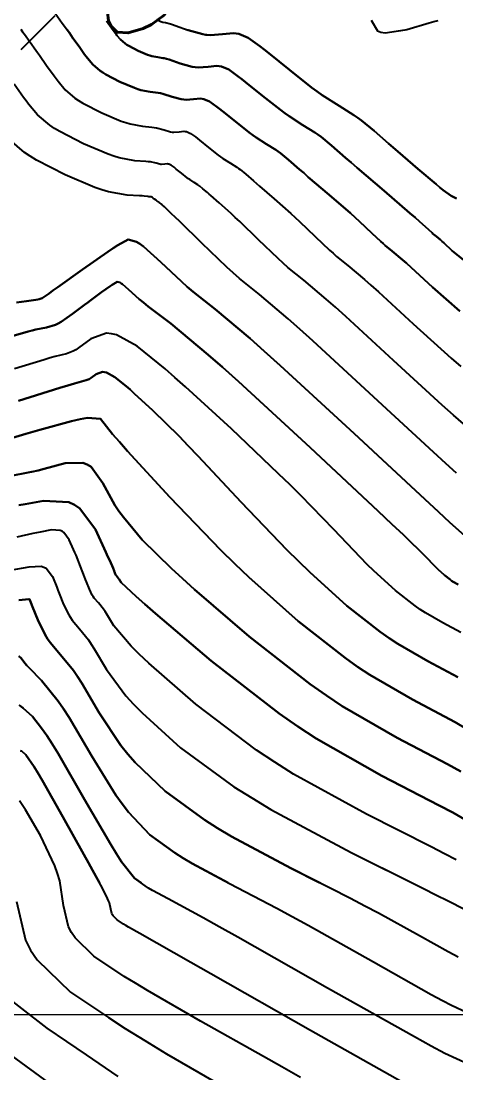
# Model space of a CAD drawing. Header units: metres. Extents: x 837117 to 838477, y 1189012 to 1191015.
# Drawn here: x 837894 to 837919.5, y 1189210.5 to 1189272.1 of the extents above; entities that cross this region are included whole.
import ezdxf

# ---------------------------------------------------------------- set-up
doc = ezdxf.new("R2010")
doc.units = ezdxf.units.M
doc.header["$LTSCALE"] = 0.3
doc.layers.add('COORD', color=7, linetype='Continuous', lineweight=20)
doc.layers.add('DRENAJE', color=5, linetype='Continuous', lineweight=25)
doc.layers.add('COTAS 10', color=1, linetype='Continuous')
doc.layers.add('COTAS INT', color=252, linetype='Continuous')
doc.styles.get("Standard").update_dxf_attribs({"font": 'simplex.shx'})

msp = doc.modelspace()

# ---------------------------------------------------------------- linework, layer by layer
at = {"layer": 'COORD'}
msp.add_line((837476.514, 1189213.872), (838476.514, 1189213.872), dxfattribs=at)
at = {"layer": 'COTAS 10'}
for points, elevation in [([(837899.009, 1189272.105), (837899.295, 1189271.699), (837899.507, 1189271.403), (837899.564, 1189271.328), (837899.621, 1189271.254), (837899.82, 1189271.013), (837900.098, 1189270.776), (837900.204, 1189270.706), (837900.323, 1189270.634), (837900.86, 1189270.358), (837901.414, 1189270.124), (837901.544, 1189270.079), (837901.665, 1189270.041), (837902.016, 1189269.976), (837902.305, 1189269.929), (837902.391, 1189269.914), (837902.526, 1189269.878), (837902.675, 1189269.834), (837903.325, 1189269.61), (837904.026, 1189269.413), (837904.206, 1189269.386), (837904.381, 1189269.372), (837904.962, 1189269.42), (837905.48, 1189269.472), (837905.614, 1189269.459), (837905.744, 1189269.434), (837906.181, 1189269.247), (837906.733, 1189268.853), (837906.936, 1189268.697), (837907.16, 1189268.521), (837908.15, 1189267.718), (837909.201, 1189266.886), (837909.464, 1189266.692), (837909.715, 1189266.514), (837910.519, 1189266.001), (837911.217, 1189265.568), (837911.401, 1189265.44), (837911.58, 1189265.309), (837912.193, 1189264.807), (837913.023, 1189264.079), (837913.338, 1189263.806), (837913.691, 1189263.501), (837915.278, 1189262.141), (837916.791, 1189260.842), (837917.099, 1189260.575), (837917.357, 1189260.35), (837917.889, 1189259.873), (837918.09, 1189259.681), (837918.142, 1189259.635), (837918.191, 1189259.591), (837918.352, 1189259.461), (837918.583, 1189259.267), (837918.676, 1189259.184), (837918.782, 1189259.089), (837919.271, 1189258.638), (837920.237, 1189257.845)], 1790), ([(837920.237, 1189257.845), (837919.271, 1189258.638), (837918.782, 1189259.089), (837918.676, 1189259.184), (837918.583, 1189259.267), (837918.352, 1189259.461), (837918.191, 1189259.591), (837918.142, 1189259.635), (837918.09, 1189259.681), (837917.889, 1189259.873), (837917.357, 1189260.35), (837917.099, 1189260.575), (837916.791, 1189260.842), (837915.278, 1189262.141), (837913.691, 1189263.501), (837913.338, 1189263.806), (837913.023, 1189264.079), (837912.193, 1189264.807), (837911.58, 1189265.309), (837911.401, 1189265.44), (837911.217, 1189265.568), (837910.519, 1189266.001), (837909.715, 1189266.514), (837909.464, 1189266.692), (837909.201, 1189266.886), (837908.15, 1189267.718), (837907.16, 1189268.521), (837906.936, 1189268.697), (837906.733, 1189268.853), (837906.181, 1189269.247), (837905.744, 1189269.434), (837905.614, 1189269.459), (837905.48, 1189269.472), (837904.962, 1189269.42), (837904.381, 1189269.372), (837904.206, 1189269.386), (837904.026, 1189269.413), (837903.325, 1189269.61), (837902.675, 1189269.834), (837902.526, 1189269.878), (837902.391, 1189269.914), (837902.305, 1189269.929), (837902.016, 1189269.976), (837901.665, 1189270.041), (837901.544, 1189270.079), (837901.414, 1189270.124), (837900.86, 1189270.358), (837900.323, 1189270.634), (837900.204, 1189270.706), (837900.098, 1189270.776), (837899.82, 1189271.013), (837899.621, 1189271.254), (837899.564, 1189271.328), (837899.507, 1189271.403), (837899.374, 1189271.589)], 1790), ([(837920.346, 1189241.632), (837919.136, 1189242.714), (837918.468, 1189243.328), (837917.657, 1189244.077), (837913.527, 1189247.917), (837909.192, 1189251.912), (837908.252, 1189252.759), (837907.425, 1189253.494), (837905.375, 1189255.213), (837904.087, 1189256.234), (837903.74, 1189256.529), (837903.396, 1189256.83), (837902.189, 1189257.961), (837901.176, 1189258.876), (837900.956, 1189259.04), (837900.761, 1189259.166), (837900.274, 1189259.301), (837899.669, 1189258.958), (837899.4, 1189258.783), (837899.087, 1189258.574), (837897.592, 1189257.529), (837896.147, 1189256.499), (837895.866, 1189256.298), (837895.637, 1189256.134), (837895.24, 1189255.848), (837895.062, 1189255.794), (837894.971, 1189255.776), (837894.862, 1189255.758), (837894.316, 1189255.681), (837893.735, 1189255.599)], 1780), ([(837893.735, 1189255.599), (837894.316, 1189255.681), (837894.862, 1189255.758), (837894.971, 1189255.776), (837895.062, 1189255.794), (837895.24, 1189255.848), (837895.637, 1189256.134), (837895.866, 1189256.298), (837896.147, 1189256.499), (837897.592, 1189257.529), (837899.087, 1189258.574), (837899.4, 1189258.783), (837899.669, 1189258.958), (837900.274, 1189259.301), (837900.761, 1189259.166), (837900.956, 1189259.04), (837901.176, 1189258.876), (837902.189, 1189257.961), (837903.396, 1189256.83), (837903.74, 1189256.529), (837904.087, 1189256.234), (837905.375, 1189255.213), (837907.425, 1189253.494), (837908.252, 1189252.759), (837909.192, 1189251.912), (837913.527, 1189247.917), (837917.657, 1189244.077), (837918.468, 1189243.328), (837919.136, 1189242.714), (837920.346, 1189241.632)], 1780), ([(837919.774, 1189228.123), (837919.003, 1189228.552), (837916.039, 1189230.1), (837912.822, 1189231.953), (837911.892, 1189232.573), (837910.943, 1189233.24), (837907.373, 1189236.039), (837904.17, 1189238.794), (837903.453, 1189239.434), (837902.809, 1189240.021), (837901.099, 1189241.697), (837899.998, 1189243.015), (837899.738, 1189243.375), (837899.499, 1189243.734), (837898.797, 1189245.014), (837898.108, 1189245.964), (837897.876, 1189246.115), (837897.626, 1189246.217), (837896.575, 1189246.18), (837895.351, 1189245.846), (837894.993, 1189245.76), (837894.626, 1189245.678), (837894.608, 1189245.675), (837893.23, 1189245.403)], 1770), ([(837893.23, 1189245.403), (837894.608, 1189245.675), (837894.626, 1189245.678), (837894.993, 1189245.76), (837895.351, 1189245.846), (837896.575, 1189246.18), (837897.626, 1189246.217), (837897.876, 1189246.115), (837898.108, 1189245.964), (837898.797, 1189245.014), (837899.499, 1189243.734), (837899.738, 1189243.375), (837899.998, 1189243.015), (837901.099, 1189241.697), (837902.809, 1189240.021), (837903.453, 1189239.434), (837904.17, 1189238.794), (837907.373, 1189236.039), (837910.943, 1189233.24), (837911.892, 1189232.573), (837912.822, 1189231.953), (837916.039, 1189230.1), (837919.003, 1189228.552), (837919.774, 1189228.123)], 1770), ([(837906.147, 1189221.589), (837904.018, 1189222.73), (837903.494, 1189223.043), (837903.007, 1189223.35), (837901.552, 1189224.412), (837900.291, 1189225.742), (837899.926, 1189226.219), (837899.554, 1189226.743), (837898.152, 1189229.027), (837896.818, 1189231.281), (837896.488, 1189231.786), (837896.176, 1189232.239), (837895.195, 1189233.445), (837895.172, 1189233.47), (837894.485, 1189234.175), (837894.344, 1189234.328), (837894.227, 1189234.459), (837894.007, 1189234.755), (837893.858, 1189234.869)], 1760), ([(837893.858, 1189234.869), (837894.007, 1189234.755), (837894.227, 1189234.459), (837894.344, 1189234.328), (837894.485, 1189234.175), (837895.172, 1189233.47), (837895.195, 1189233.445), (837896.176, 1189232.239), (837896.488, 1189231.786), (837896.818, 1189231.281), (837898.152, 1189229.027), (837899.554, 1189226.743), (837899.926, 1189226.219), (837900.291, 1189225.742), (837901.552, 1189224.412), (837903.007, 1189223.35), (837903.494, 1189223.043), (837904.018, 1189222.73), (837906.215, 1189221.552), (837908.993, 1189220.109), (837909.883, 1189219.629), (837910.825, 1189219.114), (837914.663, 1189216.963), (837918.046, 1189215.062), (837918.7, 1189214.704), (837919.233, 1189214.42), (837920.138, 1189214.002)], 1760), ([(837899.685, 1189210.253), (837897.824, 1189211.517), (837895.536, 1189213.071), (837892.722, 1189215.247)], 1750)]:
    msp.add_lwpolyline(points, dxfattribs=dict(at, elevation=elevation))
at = {"layer": 'COTAS INT'}
for points, elevation in [([(837895.989, 1189272.558), (837896.408, 1189271.979), (837896.828, 1189271.4), (837896.936, 1189271.248), (837897.041, 1189271.1), (837897.394, 1189270.595), (837897.719, 1189270.141), (837897.807, 1189270.025), (837897.894, 1189269.913), (837898.198, 1189269.542), (837898.625, 1189269.18), (837898.788, 1189269.072), (837898.97, 1189268.962), (837899.793, 1189268.539), (837900.643, 1189268.18), (837900.843, 1189268.11), (837901.027, 1189268.053), (837901.566, 1189267.953), (837902.03, 1189267.898), (837902.167, 1189267.87), (837902.309, 1189267.835), (837902.853, 1189267.661), (837903.392, 1189267.509), (837903.531, 1189267.488), (837903.666, 1189267.477), (837904.114, 1189267.515), (837904.512, 1189267.554), (837904.615, 1189267.544), (837904.715, 1189267.525), (837905.052, 1189267.381), (837905.477, 1189267.077), (837905.633, 1189266.957), (837905.806, 1189266.822), (837906.568, 1189266.203), (837907.378, 1189265.563), (837907.58, 1189265.413), (837907.773, 1189265.276), (837908.393, 1189264.881), (837908.931, 1189264.548), (837909.072, 1189264.449), (837909.21, 1189264.348), (837909.682, 1189263.962), (837910.321, 1189263.401), (837910.564, 1189263.191), (837910.836, 1189262.956), (837912.057, 1189261.909), (837913.299, 1189260.833), (837913.584, 1189260.581), (837913.842, 1189260.348), (837914.563, 1189259.673), (837915.083, 1189259.178), (837915.215, 1189259.059), (837915.342, 1189258.948), (837915.757, 1189258.611), (837916.351, 1189258.112), (837916.591, 1189257.899), (837916.864, 1189257.653), (837918.122, 1189256.494), (837919.721, 1189255.092)], 1788), ([(837901.927, 1189272.178), (837902.185, 1189272.069), (837902.246, 1189272.047), (837902.302, 1189272.03), (837902.466, 1189272), (837902.751, 1189271.929), (837902.884, 1189271.886), (837903.04, 1189271.834), (837903.797, 1189271.559), (837904.659, 1189271.317), (837904.811, 1189271.295), (837904.881, 1189271.284), (837905.096, 1189271.266), (837905.811, 1189271.326), (837906.447, 1189271.389), (837906.612, 1189271.373), (837906.772, 1189271.343), (837907.31, 1189271.113), (837907.989, 1189270.628), (837908.239, 1189270.436), (837908.514, 1189270.22), (837909.731, 1189269.232), (837911.024, 1189268.209), (837911.348, 1189267.971), (837911.656, 1189267.751), (837912.646, 1189267.12), (837913.504, 1189266.588), (837913.73, 1189266.431), (837913.951, 1189266.27), (837914.704, 1189265.652), (837915.533, 1189264.921), (837915.801, 1189264.688), (837916.085, 1189264.441), (837917.251, 1189263.439), (837918.326, 1189262.534), (837918.553, 1189262.348), (837918.749, 1189262.19), (837919.205, 1189261.854), (837919.524, 1189261.697)], 1792), ([(837914.525, 1189272.149), (837914.891, 1189271.521), (837915.095, 1189271.442), (837915.343, 1189271.403), (837916.613, 1189271.603), (837917.926, 1189271.986), (837918.202, 1189272.062), (837918.441, 1189272.126)], 1794), ([(837893.984, 1189271.625), (837894.09, 1189271.472), (837894.193, 1189271.326), (837894.528, 1189270.858), (837894.864, 1189270.391), (837894.967, 1189270.247), (837895.074, 1189270.095), (837895.493, 1189269.491), (837895.931, 1189268.879), (837896.049, 1189268.722), (837896.166, 1189268.571), (837896.577, 1189268.072), (837897.151, 1189267.583), (837897.371, 1189267.438), (837897.617, 1189267.29), (837898.726, 1189266.719), (837899.872, 1189266.236), (837900.141, 1189266.141), (837900.39, 1189266.064), (837901.116, 1189265.93), (837901.669, 1189265.883), (837901.809, 1189265.861), (837901.943, 1189265.835), (837902.38, 1189265.711), (837902.759, 1189265.605), (837902.856, 1189265.59), (837902.951, 1189265.582), (837903.265, 1189265.609), (837903.544, 1189265.636), (837903.617, 1189265.629), (837903.687, 1189265.616), (837903.923, 1189265.515), (837904.221, 1189265.302), (837904.331, 1189265.218), (837904.452, 1189265.123), (837904.987, 1189264.689), (837905.555, 1189264.24), (837905.697, 1189264.135), (837905.832, 1189264.038), (837906.267, 1189263.761), (837906.644, 1189263.527), (837906.743, 1189263.458), (837906.84, 1189263.388), (837907.171, 1189263.116), (837907.619, 1189262.723), (837907.79, 1189262.576), (837907.98, 1189262.411), (837908.837, 1189261.676), (837909.807, 1189260.824), (837910.069, 1189260.586), (837910.328, 1189260.347), (837911.238, 1189259.474), (837912.076, 1189258.676), (837912.288, 1189258.484), (837912.493, 1189258.304), (837913.161, 1189257.761), (837914.12, 1189256.958), (837914.507, 1189256.614), (837914.946, 1189256.218), (837916.973, 1189254.35), (837919.205, 1189252.338), (837919.774, 1189251.851)], 1786), ([(837894.009, 1189271.589), (837894.09, 1189271.472), (837894.193, 1189271.326), (837894.528, 1189270.858), (837894.864, 1189270.391), (837894.967, 1189270.247), (837895.074, 1189270.095), (837895.493, 1189269.491), (837895.931, 1189268.879), (837896.049, 1189268.722), (837896.166, 1189268.571), (837896.577, 1189268.072), (837897.151, 1189267.583), (837897.371, 1189267.438), (837897.617, 1189267.29), (837898.726, 1189266.719), (837899.872, 1189266.236), (837900.141, 1189266.141), (837900.39, 1189266.064), (837901.116, 1189265.93), (837901.669, 1189265.883), (837901.809, 1189265.861), (837901.943, 1189265.835), (837902.38, 1189265.711), (837902.759, 1189265.605), (837902.856, 1189265.59), (837902.951, 1189265.582), (837903.265, 1189265.609), (837903.544, 1189265.636), (837903.617, 1189265.629), (837903.687, 1189265.616), (837903.923, 1189265.515), (837904.221, 1189265.302), (837904.331, 1189265.218), (837904.452, 1189265.123), (837904.987, 1189264.689), (837905.555, 1189264.24), (837905.697, 1189264.135), (837905.832, 1189264.038), (837906.267, 1189263.761), (837906.644, 1189263.527), (837906.743, 1189263.458), (837906.84, 1189263.388), (837907.171, 1189263.116), (837907.619, 1189262.723), (837907.79, 1189262.576), (837907.98, 1189262.411), (837908.837, 1189261.676), (837909.807, 1189260.824), (837910.069, 1189260.586), (837910.328, 1189260.347), (837911.238, 1189259.474), (837912.076, 1189258.676), (837912.288, 1189258.484), (837912.493, 1189258.304), (837913.161, 1189257.761), (837914.12, 1189256.958), (837914.507, 1189256.614), (837914.946, 1189256.218), (837916.973, 1189254.35), (837919.205, 1189252.338), (837919.774, 1189251.851)], 1786), ([(837919.721, 1189255.092), (837918.122, 1189256.494), (837916.864, 1189257.653), (837916.591, 1189257.899), (837916.351, 1189258.112), (837915.757, 1189258.611), (837915.342, 1189258.948), (837915.215, 1189259.059), (837915.083, 1189259.178), (837914.563, 1189259.673), (837913.842, 1189260.348), (837913.584, 1189260.581), (837913.299, 1189260.833), (837912.057, 1189261.909), (837910.836, 1189262.956), (837910.564, 1189263.191), (837910.321, 1189263.401), (837909.682, 1189263.962), (837909.21, 1189264.348), (837909.072, 1189264.449), (837908.931, 1189264.548), (837908.393, 1189264.881), (837907.773, 1189265.276), (837907.58, 1189265.413), (837907.378, 1189265.563), (837906.568, 1189266.203), (837905.806, 1189266.822), (837905.633, 1189266.957), (837905.477, 1189267.077), (837905.052, 1189267.381), (837904.715, 1189267.525), (837904.615, 1189267.544), (837904.512, 1189267.554), (837904.114, 1189267.515), (837903.666, 1189267.477), (837903.531, 1189267.488), (837903.392, 1189267.509), (837902.853, 1189267.661), (837902.309, 1189267.835), (837902.167, 1189267.87), (837902.03, 1189267.898), (837901.566, 1189267.953), (837901.027, 1189268.053), (837900.843, 1189268.11), (837900.643, 1189268.18), (837899.793, 1189268.539), (837898.97, 1189268.962), (837898.788, 1189269.072), (837898.625, 1189269.18), (837898.198, 1189269.542), (837897.894, 1189269.913), (837897.807, 1189270.025), (837897.719, 1189270.141), (837897.394, 1189270.595), (837897.041, 1189271.1), (837896.936, 1189271.248), (837896.828, 1189271.4), (837896.691, 1189271.589)], 1788), ([(837919.524, 1189261.697), (837919.205, 1189261.854), (837918.749, 1189262.19), (837918.553, 1189262.348), (837918.326, 1189262.534), (837917.251, 1189263.439), (837916.085, 1189264.441), (837915.801, 1189264.688), (837915.533, 1189264.921), (837914.704, 1189265.652), (837913.951, 1189266.27), (837913.73, 1189266.431), (837913.504, 1189266.588), (837912.646, 1189267.12), (837911.656, 1189267.751), (837911.348, 1189267.971), (837911.024, 1189268.209), (837909.731, 1189269.232), (837908.514, 1189270.22), (837908.239, 1189270.436), (837907.989, 1189270.628), (837907.31, 1189271.113), (837906.772, 1189271.343), (837906.612, 1189271.373), (837906.447, 1189271.389), (837905.811, 1189271.326), (837905.096, 1189271.266), (837904.881, 1189271.284), (837904.811, 1189271.295), (837904.659, 1189271.317), (837903.797, 1189271.559), (837903.716, 1189271.589)], 1792), ([(837914.852, 1189271.589), (837914.891, 1189271.521), (837915.095, 1189271.442), (837915.343, 1189271.403), (837916.521, 1189271.589)], 1794), ([(837919.926, 1189248.502), (837919.339, 1189249.01), (837918.689, 1189249.585), (837915.824, 1189252.206), (837913.028, 1189254.783), (837912.422, 1189255.329), (837911.888, 1189255.803), (837910.566, 1189256.912), (837909.644, 1189257.661), (837909.362, 1189257.908), (837909.068, 1189258.173), (837907.913, 1189259.274), (837906.813, 1189260.345), (837906.554, 1189260.591), (837906.315, 1189260.816), (837905.617, 1189261.444), (837905.125, 1189261.866), (837905.015, 1189261.96), (837904.917, 1189262.045), (837904.66, 1189262.271), (837904.47, 1189262.427), (837904.414, 1189262.468), (837904.357, 1189262.507), (837904.141, 1189262.642), (837903.891, 1189262.801), (837903.813, 1189262.856), (837903.731, 1189262.916), (837903.405, 1189263.175), (837903.098, 1189263.424), (837903.028, 1189263.478), (837902.966, 1189263.527), (837902.794, 1189263.649), (837902.658, 1189263.707), (837902.618, 1189263.715), (837902.576, 1189263.719), (837902.416, 1189263.703), (837902.235, 1189263.688), (837902.181, 1189263.692), (837902.125, 1189263.701), (837901.908, 1189263.762), (837901.578, 1189263.836), (837901.451, 1189263.853), (837901.308, 1189263.868), (837900.666, 1189263.907), (837899.752, 1189264.076), (837899.44, 1189264.173), (837899.101, 1189264.291), (837897.659, 1189264.9), (837896.264, 1189265.617), (837895.955, 1189265.804), (837895.678, 1189265.986), (837894.956, 1189266.602), (837894.439, 1189267.23), (837894.292, 1189267.42), (837894.143, 1189267.617), (837893.592, 1189268.387)], 1784), ([(837919.926, 1189248.502), (837919.339, 1189249.01), (837918.689, 1189249.585), (837915.824, 1189252.206), (837913.028, 1189254.783), (837912.422, 1189255.329), (837911.888, 1189255.803), (837910.566, 1189256.912), (837909.644, 1189257.661), (837909.362, 1189257.908), (837909.068, 1189258.173), (837907.913, 1189259.274), (837906.813, 1189260.345), (837906.554, 1189260.591), (837906.315, 1189260.816), (837905.617, 1189261.444), (837905.125, 1189261.866), (837905.015, 1189261.96), (837904.917, 1189262.045), (837904.66, 1189262.271), (837904.47, 1189262.427), (837904.414, 1189262.468), (837904.357, 1189262.507), (837904.141, 1189262.642), (837903.891, 1189262.801), (837903.813, 1189262.856), (837903.731, 1189262.916), (837903.405, 1189263.175), (837903.098, 1189263.424), (837903.028, 1189263.478), (837902.966, 1189263.527), (837902.794, 1189263.649), (837902.658, 1189263.707), (837902.618, 1189263.715), (837902.576, 1189263.719), (837902.416, 1189263.703), (837902.235, 1189263.688), (837902.181, 1189263.692), (837902.125, 1189263.701), (837901.908, 1189263.762), (837901.578, 1189263.836), (837901.451, 1189263.853), (837901.308, 1189263.868), (837900.666, 1189263.907), (837899.752, 1189264.076), (837899.44, 1189264.173), (837899.101, 1189264.291), (837897.659, 1189264.9), (837896.264, 1189265.617), (837895.955, 1189265.804), (837895.678, 1189265.986), (837894.956, 1189266.602), (837894.439, 1189267.23), (837894.292, 1189267.42), (837894.143, 1189267.617), (837893.592, 1189268.387)], 1784), ([(837919.531, 1189245.608), (837918.904, 1189246.169), (837918.173, 1189246.831), (837914.675, 1189250.061), (837911.11, 1189253.347), (837910.337, 1189254.044), (837909.656, 1189254.649), (837907.971, 1189256.062), (837906.794, 1189257.018), (837906.435, 1189257.333), (837906.061, 1189257.671), (837904.588, 1189259.074), (837903.298, 1189260.344), (837903.039, 1189260.597), (837902.823, 1189260.807), (837902.397, 1189261.211), (837902.269, 1189261.321), (837902.241, 1189261.345), (837902.216, 1189261.367), (837902.149, 1189261.426), (837902.1, 1189261.466), (837902.085, 1189261.477), (837902.07, 1189261.487), (837902.014, 1189261.522), (837901.949, 1189261.563), (837901.929, 1189261.578), (837901.908, 1189261.593), (837901.824, 1189261.66), (837901.744, 1189261.725), (837901.726, 1189261.739), (837901.71, 1189261.751), (837901.665, 1189261.783), (837901.63, 1189261.798), (837901.619, 1189261.8), (837901.609, 1189261.801), (837901.567, 1189261.797), (837901.52, 1189261.793), (837901.506, 1189261.794), (837901.492, 1189261.796), (837901.435, 1189261.812), (837901.212, 1189261.837), (837901.092, 1189261.844), (837900.948, 1189261.852), (837900.216, 1189261.883), (837899.115, 1189262.087), (837898.738, 1189262.204), (837898.329, 1189262.347), (837896.592, 1189263.08), (837894.912, 1189263.945), (837894.538, 1189264.17), (837894.205, 1189264.39), (837893.334, 1189265.131)], 1782), ([(837919.531, 1189245.608), (837918.904, 1189246.169), (837918.173, 1189246.831), (837914.675, 1189250.061), (837911.11, 1189253.347), (837910.337, 1189254.044), (837909.656, 1189254.649), (837907.971, 1189256.062), (837906.794, 1189257.018), (837906.435, 1189257.333), (837906.061, 1189257.671), (837904.588, 1189259.074), (837903.298, 1189260.344), (837903.039, 1189260.597), (837902.823, 1189260.807), (837902.397, 1189261.211), (837902.269, 1189261.321), (837902.241, 1189261.345), (837902.216, 1189261.367), (837902.149, 1189261.426), (837902.1, 1189261.466), (837902.085, 1189261.477), (837902.07, 1189261.487), (837902.014, 1189261.522), (837901.949, 1189261.563), (837901.929, 1189261.578), (837901.908, 1189261.593), (837901.824, 1189261.66), (837901.744, 1189261.725), (837901.726, 1189261.739), (837901.71, 1189261.751), (837901.665, 1189261.783), (837901.63, 1189261.798), (837901.619, 1189261.8), (837901.609, 1189261.801), (837901.567, 1189261.797), (837901.52, 1189261.793), (837901.506, 1189261.794), (837901.492, 1189261.796), (837901.435, 1189261.812), (837901.212, 1189261.837), (837901.092, 1189261.844), (837900.948, 1189261.852), (837900.216, 1189261.883), (837899.115, 1189262.087), (837898.738, 1189262.204), (837898.329, 1189262.347), (837896.592, 1189263.08), (837894.912, 1189263.945), (837894.538, 1189264.17), (837894.205, 1189264.39), (837893.334, 1189265.131)], 1782), ([(837919.628, 1189239.069), (837919.325, 1189239.244), (837919.238, 1189239.302), (837919.149, 1189239.365), (837918.813, 1189239.628), (837918.439, 1189239.965), (837918.326, 1189240.075), (837918.209, 1189240.192), (837917.749, 1189240.672), (837916.409, 1189241.98), (837915.736, 1189242.618), (837914.933, 1189243.377), (837910.942, 1189247.112), (837906.743, 1189250.973), (837905.808, 1189251.809), (837904.973, 1189252.545), (837902.78, 1189254.363), (837901.457, 1189255.375), (837901.169, 1189255.602), (837900.916, 1189255.807), (837900.288, 1189256.355), (837899.942, 1189256.668), (837899.866, 1189256.724), (837899.8, 1189256.767), (837899.633, 1189256.813), (837899.426, 1189256.696), (837899.334, 1189256.636), (837899.227, 1189256.565), (837898.716, 1189256.207), (837898.085, 1189255.748), (837897.902, 1189255.612), (837897.717, 1189255.472), (837897.019, 1189254.934), (837896.347, 1189254.47), (837896.177, 1189254.376), (837896.014, 1189254.297), (837895.484, 1189254.138), (837894.869, 1189254.019), (837894.652, 1189253.965), (837894.415, 1189253.902), (837893.391, 1189253.601)], 1778), ([(837893.391, 1189253.601), (837894.415, 1189253.902), (837894.652, 1189253.965), (837894.869, 1189254.019), (837895.484, 1189254.138), (837896.014, 1189254.297), (837896.177, 1189254.376), (837896.347, 1189254.47), (837897.019, 1189254.934), (837897.717, 1189255.472), (837897.902, 1189255.612), (837898.085, 1189255.748), (837898.716, 1189256.207), (837899.227, 1189256.565), (837899.334, 1189256.636), (837899.426, 1189256.696), (837899.633, 1189256.813), (837899.8, 1189256.767), (837899.866, 1189256.724), (837899.942, 1189256.668), (837900.288, 1189256.355), (837900.916, 1189255.807), (837901.169, 1189255.602), (837901.457, 1189255.375), (837902.78, 1189254.363), (837904.973, 1189252.545), (837905.808, 1189251.809), (837906.743, 1189250.973), (837910.942, 1189247.112), (837914.933, 1189243.377), (837915.736, 1189242.618), (837916.409, 1189241.98), (837917.749, 1189240.672), (837918.209, 1189240.192), (837918.326, 1189240.075), (837918.439, 1189239.965), (837918.813, 1189239.628), (837919.149, 1189239.365), (837919.238, 1189239.302), (837919.325, 1189239.244), (837919.628, 1189239.069)], 1778), ([(837919.769, 1189236.273), (837918.73, 1189236.827), (837917.7, 1189237.421), (837917.401, 1189237.62), (837917.097, 1189237.834), (837915.953, 1189238.73), (837914.679, 1189239.881), (837914.292, 1189240.256), (837913.892, 1189240.654), (837912.325, 1189242.292), (837910.396, 1189244.289), (837909.767, 1189244.914), (837909.096, 1189245.569), (837906.332, 1189248.196), (837903.638, 1189250.661), (837903.013, 1189251.215), (837902.439, 1189251.714), (837900.802, 1189253.05), (837899.598, 1189253.706), (837899.297, 1189253.776), (837899.01, 1189253.797), (837898.093, 1189253.468), (837897.37, 1189252.941), (837897.206, 1189252.838), (837897.058, 1189252.752), (837896.653, 1189252.595), (837896.002, 1189252.438), (837895.7, 1189252.352), (837895.344, 1189252.248), (837893.614, 1189251.722)], 1776), ([(837919.769, 1189236.273), (837918.73, 1189236.827), (837917.7, 1189237.421), (837917.401, 1189237.62), (837917.097, 1189237.834), (837915.953, 1189238.73), (837914.679, 1189239.881), (837914.292, 1189240.256), (837913.892, 1189240.654), (837912.325, 1189242.292), (837910.396, 1189244.289), (837909.767, 1189244.914), (837909.096, 1189245.569), (837906.332, 1189248.196), (837903.638, 1189250.661), (837903.013, 1189251.215), (837902.439, 1189251.714), (837900.802, 1189253.05), (837899.598, 1189253.706), (837899.297, 1189253.776), (837899.01, 1189253.797), (837898.093, 1189253.468), (837897.37, 1189252.941), (837897.206, 1189252.838), (837897.058, 1189252.752), (837896.653, 1189252.595), (837896.002, 1189252.438), (837895.7, 1189252.352), (837895.344, 1189252.248), (837893.614, 1189251.722)], 1776), ([(837919.606, 1189233.64), (837917.833, 1189234.585), (837916.074, 1189235.598), (837915.565, 1189235.938), (837915.046, 1189236.303), (837913.093, 1189237.833), (837910.918, 1189239.798), (837910.259, 1189240.436), (837909.575, 1189241.116), (837906.901, 1189243.912), (837904.383, 1189246.599), (837903.797, 1189247.209), (837903.26, 1189247.762), (837901.722, 1189249.279), (837900.636, 1189250.272), (837900.384, 1189250.496), (837900.153, 1189250.697), (837899.493, 1189251.235), (837899.008, 1189251.5), (837898.887, 1189251.528), (837898.771, 1189251.536), (837898.402, 1189251.404), (837898.11, 1189251.191), (837898.044, 1189251.149), (837897.985, 1189251.115), (837897.821, 1189251.052), (837897.136, 1189250.857), (837896.747, 1189250.74), (837896.272, 1189250.595), (837893.838, 1189249.843)], 1774), ([(837893.838, 1189249.843), (837896.272, 1189250.595), (837896.747, 1189250.74), (837897.136, 1189250.857), (837897.821, 1189251.052), (837897.985, 1189251.115), (837898.044, 1189251.149), (837898.11, 1189251.191), (837898.402, 1189251.404), (837898.771, 1189251.536), (837898.887, 1189251.528), (837899.008, 1189251.5), (837899.493, 1189251.235), (837900.153, 1189250.697), (837900.384, 1189250.496), (837900.636, 1189250.272), (837901.722, 1189249.279), (837903.26, 1189247.762), (837903.797, 1189247.209), (837904.383, 1189246.599), (837906.901, 1189243.912), (837909.575, 1189241.116), (837910.259, 1189240.436), (837910.918, 1189239.798), (837913.093, 1189237.833), (837915.046, 1189236.303), (837915.565, 1189235.938), (837916.074, 1189235.598), (837917.833, 1189234.585), (837919.606, 1189233.64)], 1774), ([(837920.175, 1189230.586), (837919.443, 1189231.006), (837916.936, 1189232.343), (837914.448, 1189233.776), (837913.728, 1189234.255), (837912.995, 1189234.772), (837910.233, 1189236.936), (837907.347, 1189239.509), (837906.534, 1189240.282), (837905.716, 1189241.083), (837902.715, 1189244.194), (837900.244, 1189246.896), (837899.76, 1189247.438), (837899.364, 1189247.891), (837898.656, 1189248.784), (837897.899, 1189248.839), (837897.471, 1189248.764), (837896.948, 1189248.649), (837895.092, 1189248.136), (837894.274, 1189247.909), (837891.586, 1189247.1)], 1772), ([(837891.586, 1189247.1), (837894.274, 1189247.909), (837895.092, 1189248.136), (837896.948, 1189248.649), (837897.471, 1189248.764), (837897.899, 1189248.839), (837898.656, 1189248.784), (837899.364, 1189247.891), (837899.76, 1189247.438), (837900.244, 1189246.896), (837902.715, 1189244.194), (837905.716, 1189241.083), (837906.534, 1189240.282), (837907.347, 1189239.509), (837910.233, 1189236.936), (837912.995, 1189234.772), (837913.728, 1189234.255), (837914.448, 1189233.776), (837916.936, 1189232.343), (837919.443, 1189231.006), (837920.175, 1189230.586)], 1772), ([(837920.012, 1189225.315), (837919.297, 1189225.709), (837918.515, 1189226.128), (837915.141, 1189227.858), (837911.293, 1189230.049), (837910.212, 1189230.759), (837909.124, 1189231.514), (837905.141, 1189234.612), (837901.882, 1189237.377), (837901.251, 1189237.921), (837900.738, 1189238.369), (837899.863, 1189239.187), (837899.764, 1189239.354), (837899.74, 1189239.392), (837899.717, 1189239.425), (837899.644, 1189239.514), (837899.585, 1189239.584), (837899.571, 1189239.605), (837899.557, 1189239.627), (837899.516, 1189239.712), (837899.474, 1189239.816), (837899.461, 1189239.85), (837899.446, 1189239.886), (837899.389, 1189240.034), (837899.193, 1189240.48), (837899.093, 1189240.704), (837898.972, 1189240.971), (837898.366, 1189242.297), (837897.45, 1189243.535), (837897.134, 1189243.747), (837896.79, 1189243.901), (837895.322, 1189243.984), (837894.237, 1189243.788), (837893.859, 1189243.719)], 1768), ([(837893.859, 1189243.719), (837894.237, 1189243.788), (837895.322, 1189243.984), (837896.79, 1189243.901), (837897.134, 1189243.747), (837897.45, 1189243.535), (837898.366, 1189242.297), (837898.972, 1189240.971), (837899.093, 1189240.704), (837899.193, 1189240.48), (837899.389, 1189240.034), (837899.446, 1189239.886), (837899.461, 1189239.85), (837899.474, 1189239.816), (837899.516, 1189239.712), (837899.557, 1189239.627), (837899.571, 1189239.605), (837899.585, 1189239.584), (837899.644, 1189239.514), (837899.717, 1189239.425), (837899.74, 1189239.392), (837899.764, 1189239.354), (837899.863, 1189239.187), (837900.738, 1189238.369), (837901.251, 1189237.921), (837901.882, 1189237.377), (837905.141, 1189234.612), (837909.124, 1189231.514), (837910.212, 1189230.759), (837911.293, 1189230.049), (837915.141, 1189227.858), (837918.515, 1189226.128), (837919.297, 1189225.709), (837920.012, 1189225.315)], 1768), ([(837919.5, 1189222.936), (837918.819, 1189223.295), (837918.028, 1189223.704), (837914.244, 1189225.616), (837909.968, 1189227.973), (837908.866, 1189228.664), (837907.8, 1189229.371), (837904.244, 1189232.062), (837901.484, 1189234.468), (837900.92, 1189234.996), (837900.442, 1189235.463), (837899.435, 1189236.647), (837899.028, 1189237.336), (837898.927, 1189237.49), (837898.832, 1189237.629), (837898.532, 1189237.997), (837898.289, 1189238.284), (837898.23, 1189238.37), (837898.174, 1189238.46), (837898.002, 1189238.811), (837897.83, 1189239.24), (837897.775, 1189239.38), (837897.717, 1189239.529), (837897.478, 1189240.141), (837897.219, 1189240.788), (837897.147, 1189240.959), (837897.077, 1189241.126), (837896.823, 1189241.7), (837896.509, 1189242.124), (837896.401, 1189242.196), (837896.284, 1189242.249), (837895.781, 1189242.277), (837895.126, 1189242.151), (837894.911, 1189242.106), (837894.683, 1189242.057), (837893.741, 1189241.844)], 1766), ([(837919.5, 1189222.936), (837918.819, 1189223.295), (837918.028, 1189223.704), (837914.244, 1189225.616), (837909.968, 1189227.973), (837908.866, 1189228.664), (837907.8, 1189229.371), (837904.244, 1189232.062), (837901.484, 1189234.468), (837900.92, 1189234.996), (837900.442, 1189235.463), (837899.435, 1189236.647), (837899.028, 1189237.336), (837898.927, 1189237.49), (837898.832, 1189237.629), (837898.532, 1189237.997), (837898.289, 1189238.284), (837898.23, 1189238.37), (837898.174, 1189238.46), (837898.002, 1189238.811), (837897.83, 1189239.24), (837897.775, 1189239.38), (837897.717, 1189239.529), (837897.478, 1189240.141), (837897.219, 1189240.788), (837897.147, 1189240.959), (837897.077, 1189241.126), (837896.823, 1189241.7), (837896.509, 1189242.124), (837896.401, 1189242.196), (837896.284, 1189242.249), (837895.781, 1189242.277), (837895.126, 1189242.151), (837894.911, 1189242.106), (837894.683, 1189242.057), (837893.741, 1189241.844)], 1766), ([(837893.351, 1189239.914), (837894.475, 1189240.123), (837895.182, 1189240.152), (837895.338, 1189240.102), (837895.477, 1189240.028), (837895.836, 1189239.554), (837896.087, 1189238.915), (837896.157, 1189238.737), (837896.228, 1189238.559), (837896.488, 1189237.909), (837896.791, 1189237.293), (837896.889, 1189237.135), (837896.993, 1189236.983), (837897.42, 1189236.48), (837897.947, 1189235.832), (837898.114, 1189235.589), (837898.291, 1189235.317), (837899.007, 1189234.107), (837900.146, 1189232.556), (837900.589, 1189232.07), (837901.087, 1189231.56), (837903.347, 1189229.512), (837906.475, 1189227.228), (837907.52, 1189226.568), (837908.643, 1189225.897), (837913.347, 1189223.374), (837917.54, 1189221.281), (837918.342, 1189220.88), (837918.987, 1189220.558), (837920.02, 1189220.041)], 1764), ([(837893.351, 1189239.914), (837894.475, 1189240.123), (837895.182, 1189240.152), (837895.338, 1189240.102), (837895.477, 1189240.028), (837895.836, 1189239.554), (837896.087, 1189238.915), (837896.157, 1189238.737), (837896.228, 1189238.559), (837896.488, 1189237.909), (837896.791, 1189237.293), (837896.889, 1189237.135), (837896.993, 1189236.983), (837897.42, 1189236.48), (837897.947, 1189235.832), (837898.114, 1189235.589), (837898.291, 1189235.317), (837899.007, 1189234.107), (837900.146, 1189232.556), (837900.589, 1189232.07), (837901.087, 1189231.56), (837903.347, 1189229.512), (837906.475, 1189227.228), (837907.52, 1189226.568), (837908.643, 1189225.897), (837913.347, 1189223.374), (837916.924, 1189221.589)], 1764), ([(837893.869, 1189238.156), (837894.46, 1189238.228), (837894.474, 1189238.228), (837894.48, 1189238.226), (837894.487, 1189238.217), (837894.565, 1189238.024), (837894.67, 1189237.762), (837894.974, 1189237.008), (837895.408, 1189236.127), (837895.548, 1189235.901), (837895.697, 1189235.683), (837896.307, 1189234.963), (837897.062, 1189234.035), (837897.301, 1189233.687), (837897.554, 1189233.299), (837898.58, 1189231.567), (837899.85, 1189229.65), (837900.257, 1189229.145), (837900.689, 1189228.651), (837902.45, 1189226.962), (837904.745, 1189225.287), (837905.514, 1189224.802), (837906.341, 1189224.309), (837909.808, 1189222.45), (837911.506, 1189221.589)], 1762), ([(837919.62, 1189217.238), (837919.357, 1189217.379), (837919.033, 1189217.556), (837917.358, 1189218.497), (837914.942, 1189219.819), (837914.15, 1189220.237), (837913.305, 1189220.676), (837909.808, 1189222.45), (837906.341, 1189224.309), (837905.514, 1189224.802), (837904.745, 1189225.287), (837902.45, 1189226.962), (837900.689, 1189228.651), (837900.257, 1189229.145), (837899.85, 1189229.65), (837898.58, 1189231.567), (837897.554, 1189233.299), (837897.301, 1189233.687), (837897.062, 1189234.035), (837896.307, 1189234.963), (837895.697, 1189235.683), (837895.548, 1189235.901), (837895.408, 1189236.127), (837894.974, 1189237.008), (837894.67, 1189237.762), (837894.565, 1189238.024), (837894.487, 1189238.217), (837894.48, 1189238.226), (837894.474, 1189238.228), (837894.46, 1189238.228), (837893.869, 1189238.156)], 1762), ([(837893.886, 1189232.006), (837893.999, 1189231.931), (837894.124, 1189231.838), (837894.665, 1189231.345), (837895.188, 1189230.652), (837894.665, 1189231.345), (837894.124, 1189231.838), (837893.999, 1189231.931), (837893.886, 1189232.006)], 1758), ([(837920.207, 1189210.972), (837918.845, 1189211.602), (837918.044, 1189212.03), (837917.058, 1189212.568), (837911.968, 1189215.429), (837906.707, 1189218.409), (837905.615, 1189219.021), (837904.681, 1189219.542), (837902.623, 1189220.655), (837901.695, 1189221.152), (837901.474, 1189221.284), (837901.269, 1189221.414), (837900.655, 1189221.862), (837899.893, 1189222.834), (837899.595, 1189223.294), (837899.258, 1189223.837), (837897.724, 1189226.487), (837896.17, 1189229.173), (837895.821, 1189229.738), (837895.507, 1189230.227), (837895.188, 1189230.652), (837895.507, 1189230.227), (837895.821, 1189229.738), (837896.17, 1189229.173), (837897.724, 1189226.487), (837899.258, 1189223.837), (837899.595, 1189223.294), (837899.893, 1189222.834), (837900.655, 1189221.862), (837901.03, 1189221.589)], 1758), ([(837893.973, 1189229.34), (837894.036, 1189229.303), (837894.275, 1189229.104), (837894.759, 1189228.396), (837894.976, 1189228.037), (837895.229, 1189227.608), (837896.445, 1189225.47), (837897.684, 1189223.249), (837897.953, 1189222.766), (837898.189, 1189222.342), (837898.605, 1189221.589)], 1756), ([(837916.696, 1189209.719), (837910.961, 1189212.935), (837905.12, 1189216.257), (837903.941, 1189216.927), (837902.952, 1189217.489), (837900.961, 1189218.618), (837900.299, 1189218.999), (837900.148, 1189219.09), (837900.011, 1189219.175), (837899.631, 1189219.428), (837899.398, 1189219.654), (837899.353, 1189219.721), (837899.316, 1189219.791), (837899.254, 1189220.059), (837899.176, 1189220.419), (837899.13, 1189220.546), (837899.072, 1189220.685), (837898.772, 1189221.287), (837898.189, 1189222.342), (837897.953, 1189222.766), (837897.684, 1189223.249), (837896.445, 1189225.47), (837895.229, 1189227.608), (837894.976, 1189228.037), (837894.759, 1189228.396), (837894.275, 1189229.104), (837894.036, 1189229.303), (837893.973, 1189229.34)], 1756), ([(837910.375, 1189210.195), (837909.279, 1189210.815), (837908.206, 1189211.422), (837904.52, 1189213.498), (837901.407, 1189215.291), (837900.696, 1189215.719), (837900.051, 1189216.117), (837898.266, 1189217.309), (837897.168, 1189218.371), (837896.956, 1189218.688), (837896.784, 1189219.015), (837896.493, 1189220.277), (837896.267, 1189221.712), (837896.136, 1189222.147), (837895.975, 1189222.598), (837895.144, 1189224.366), (837894.263, 1189225.88), (837894.071, 1189226.171), (837893.9, 1189226.406)], 1754), ([(837896.286, 1189221.589), (837896.267, 1189221.712), (837896.136, 1189222.147), (837895.975, 1189222.598), (837895.144, 1189224.366), (837894.263, 1189225.88), (837894.071, 1189226.171), (837893.9, 1189226.406)], 1754), ([(837893.731, 1189220.496), (837894.251, 1189218.239), (837894.559, 1189217.655), (837894.938, 1189217.089), (837896.901, 1189215.19), (837899.121, 1189213.708), (837900.091, 1189213.06), (837901.245, 1189212.348), (837902.515, 1189211.583), (837908.078, 1189208.378)], 1752), ([(837896.477, 1189209.256), (837894.005, 1189211.072), (837893.421, 1189211.5)], 1748)]:
    msp.add_lwpolyline(points, dxfattribs=dict(at, elevation=elevation))
at = {"layer": 'DRENAJE'}
msp.add_polyline3d([(837895.982, 1189272.398, 0), (837894.982, 1189271.398, 0), (837893.982, 1189270.399, 0)], dxfattribs=at)

# ---------------------------------------------------------------- texts
at = {"layer": 'COTAS 10', "insert": (837894.135, 1189282.176, 1790), "char_height": 3.8, "attachment_point": 7, "rotation": 296.30165}
msp.add_mtext('1790', dxfattribs=at)
msp.add_mtext('1790', dxfattribs=at)

doc.saveas('drawing.dxf')
